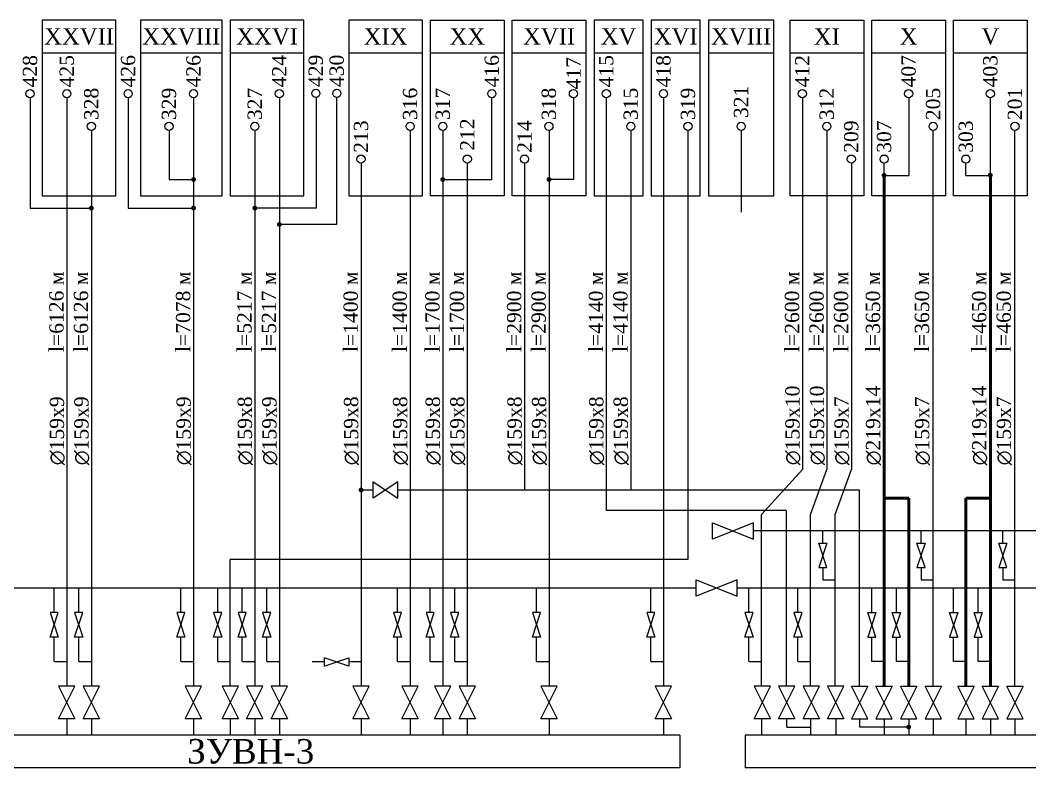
# Paper-space layout 'Layout1' of a CAD drawing. Header units: millimetres. Extents: x 35 to 825, y 5 to 512.
# Drawn here: x 341.5 to 575, y 5.3 to 178.2 of the extents above; entities that cross this region are included whole.
import ezdxf

# ---------------------------------------------------------------- set-up
doc = ezdxf.new("R2010")
doc.units = ezdxf.units.MM

# ---------------------------------------------------------------- blocks, each defined once
blk = doc.blocks.new('A$C0C323A48')
for p, q in [((1, 3), (0, 0)), ((1, 0), (0, 3)), ((0, 3), (1, 3)), ((0, 0), (1, 0))]:
    blk.add_line(p, q)

psp = doc.layouts.get("Layout1")

# ---------------------------------------------------------------- hatches: boundary and pattern name
at = {"lineweight": -3, "ltscale": 50}
h = psp.add_hatch(color=256, dxfattribs=at)
edge = h.paths.add_edge_path()
edge.add_arc((541.277, 142.271), 0.567, 0, 360)
h = psp.add_hatch(color=256, dxfattribs=at)
edge = h.paths.add_edge_path()
edge.add_arc((565.815, 142.345), 0.567, 0, 360)
h = psp.add_hatch(color=256, dxfattribs=at)
edge = h.paths.add_edge_path()
edge.add_arc((381.612, 141.327), 0.567, 0, 360)
h = psp.add_hatch(color=256, dxfattribs=at)
edge = h.paths.add_edge_path()
edge.add_arc((439.243, 141.327), 0.567, 0, 360)
h = psp.add_hatch(color=256, dxfattribs=at)
edge = h.paths.add_edge_path()
edge.add_arc((463.807, 141.327), 0.567, 0, 360)
h = psp.add_hatch(color=256, dxfattribs=at)
edge = h.paths.add_edge_path()
edge.add_arc((357.993, 134.713), 0.567, 0, 360)
h = psp.add_hatch(color=256, dxfattribs=at)
edge = h.paths.add_edge_path()
edge.add_arc((381.612, 134.713), 0.567, 0, 360)
h = psp.add_hatch(color=256, dxfattribs=at)
edge = h.paths.add_edge_path()
edge.add_arc((395.784, 134.713), 0.567, 0, 360)
h = psp.add_hatch(color=256, dxfattribs=at)
edge = h.paths.add_edge_path()
edge.add_arc((401.452, 130.934), 0.567, 0, 360)
h = psp.add_hatch(color=256, dxfattribs=at)
edge = h.paths.add_edge_path()
edge.add_arc((420.348, 69.525), 0.567, 0, 360)
h = psp.add_hatch(color=256, dxfattribs=at)
edge = h.paths.add_edge_path()
edge.add_arc((546.946, 14.728), 0.567, 0, 360)

# ---------------------------------------------------------------- linework, layer by layer
at = {"lineweight": -3}
for p, q in [((346.656, 170.614), (363.662, 170.614)), ((369.33, 170.614), (388.226, 170.614)), ((390.115, 170.614), (407.121, 170.614)), ((417.513, 170.614), (434.519, 170.614)), ((436.409, 170.614), (453.414, 170.614)), ((455.304, 170.614), (472.31, 170.614)), ((474.199, 170.614), (485.536, 170.614)), ((487.426, 170.614), (498.763, 170.614)), ((500.653, 170.614), (515.769, 170.614)), ((519.548, 170.614), (536.554, 170.614)), ((538.443, 170.614), (555.449, 170.614)), ((557.338, 170.614), (574.344, 170.614)), ((343.822, 160.222), (343.822, 134.713)), ((352.325, 160.222), (352.325, 24.176)), ((366.496, 160.222), (366.496, 134.713)), ((409.955, 160.222), (409.955, 134.713)), ((414.679, 160.222), (414.679, 130.934)), ((450.58, 141.327), (450.58, 160.222)), ((469.475, 160.222), (469.475, 141.327)), ((546.946, 160.222), (546.946, 142.271)), ((565.841, 142.271), (565.841, 160.222)), ((375.944, 152.664), (375.944, 141.327)), ((508.211, 152.664), (508.211, 133.768)), ((552.615, 24.176), (552.615, 152.664)), ((571.51, 24.176), (571.51, 152.664)), ((533.719, 145.106), (533.719, 74.248)), ((541.277, 142.271), (541.277, 145.106)), ((560.173, 142.271), (560.173, 145.106)), ((375.944, 141.327), (381.612, 141.327)), ((439.243, 141.327), (450.58, 141.327)), ((458.138, 141.327), (458.138, 141.327)), ((469.475, 141.327), (463.807, 141.327)), ((541.277, 142.271), (546.946, 142.271)), ((560.173, 142.271), (565.841, 142.271)), ((343.822, 134.713), (357.993, 134.713)), ((366.496, 134.713), (381.612, 134.713)), ((409.955, 134.713), (395.784, 134.713)), ((414.679, 130.934), (401.452, 130.934)), ((512.934, 63.856), (522.382, 74.248)), ((524.272, 63.856), (528.051, 74.248)), ((529.94, 63.856), (533.719, 74.248)), ((428.85, 71.414), (423.182, 67.635)), ((423.182, 71.414), (428.85, 67.635)), ((423.182, 67.635), (423.182, 71.414)), ((428.85, 67.635), (428.85, 71.414)), ((423.182, 69.525), (420.348, 69.525)), ((458.138, 69.525), (428.85, 69.525)), ((503.487, 69.525), (450.58, 69.525)), ((535.609, 69.525), (482.702, 69.525)), ((535.609, 24.176), (535.609, 69.525)), ((518.603, 64.801), (477.033, 64.801)), ((512.934, 24.176), (512.934, 63.856)), ((518.603, 64.801), (518.603, 24.176)), ((524.272, 24.176), (524.272, 63.856)), ((529.94, 24.176), (529.94, 63.856)), ((501.597, 61.966), (511.045, 58.187)), ((511.045, 61.966), (501.597, 58.187)), ((501.597, 58.187), (501.597, 61.966)), ((511.045, 58.187), (511.045, 61.966)), ((662.207, 60.077), (511.045, 60.077)), ((527.106, 57.243), (527.106, 60.077)), ((549.813, 57.243), (549.813, 60.077)), ((568.708, 57.243), (568.708, 60.077)), ((495.929, 53.464), (390.115, 53.464)), ((390.115, 24.176), (390.115, 53.464)), ((527.106, 51.574), (527.106, 48.74)), ((549.813, 51.574), (549.813, 48.74)), ((568.708, 51.574), (568.708, 48.74)), ((497.818, 44.961), (497.818, 48.74)), ((497.818, 48.74), (507.266, 44.961)), ((507.266, 48.74), (497.818, 44.961)), ((507.266, 44.961), (507.266, 48.74)), ((527.106, 48.74), (529.94, 48.74)), ((549.813, 48.74), (552.647, 48.74)), ((568.708, 48.74), (571.543, 48.74)), ((409.01, 29.844), (411.845, 29.844)), ((352.325, 16.618), (352.325, 12.839)), ((357.993, 16.618), (357.993, 12.839)), ((381.612, 16.618), (381.612, 12.839)), ((390.115, 16.618), (390.115, 12.839)), ((395.784, 16.618), (395.784, 12.839)), ((401.452, 16.618), (401.452, 12.839)), ((420.348, 16.618), (420.348, 12.839)), ((431.685, 16.618), (431.685, 12.839)), ((439.243, 16.618), (439.243, 12.839)), ((444.911, 16.618), (444.911, 12.839)), ((463.807, 16.618), (463.807, 12.839)), ((490.26, 16.618), (490.26, 12.839)), ((518.771, 14.68), (518.771, 16.569)), ((524.272, 16.618), (524.272, 12.839)), ((535.609, 16.618), (535.609, 14.728)), ((518.771, 14.68), (524.44, 14.68)), ((535.609, 14.728), (546.946, 14.728)), ((494.039, 12.839), (295.639, 12.839)), ((494.039, 12.839), (494.039, 5.281)), ((664.097, 12.839), (509.155, 12.839)), ((509.155, 12.839), (509.155, 5.281)), ((494.039, 5.281), (295.728, 5.281)), ((664.097, 5.281), (509.155, 5.281))]:
    psp.add_line(p, q, dxfattribs=at)
for p, q in [((381.612, 160.222), (381.612, 24.176)), ((401.452, 160.222), (401.452, 24.176)), ((477.033, 160.222), (477.033, 64.801)), ((490.26, 160.222), (490.26, 24.176)), ((522.382, 160.222), (522.382, 74.248)), ((357.993, 152.664), (357.993, 24.176)), ((395.784, 152.664), (395.784, 24.176)), ((431.685, 152.664), (431.685, 24.176)), ((439.243, 152.664), (439.243, 24.176)), ((463.807, 152.664), (463.807, 24.176)), ((482.702, 152.664), (482.702, 69.525)), ((495.929, 152.664), (495.929, 53.464)), ((528.051, 152.664), (528.051, 74.248)), ((420.348, 145.106), (420.348, 24.176)), ((444.911, 145.106), (444.911, 24.176)), ((458.138, 145.106), (458.138, 69.525)), ((497.818, 46.85), (293.749, 46.85)), ((349.406, 41.182), (349.406, 46.85)), ((355.075, 41.182), (355.075, 46.85)), ((378.694, 41.182), (378.694, 46.85)), ((387.197, 41.182), (387.197, 46.85)), ((392.865, 41.182), (392.865, 46.85)), ((398.534, 41.182), (398.534, 46.85)), ((428.766, 41.182), (428.766, 46.85)), ((436.324, 41.182), (436.324, 46.85)), ((441.993, 41.182), (441.993, 46.85)), ((460.888, 41.182), (460.888, 46.85)), ((487.342, 41.182), (487.342, 46.85)), ((662.207, 46.85), (507.266, 46.85)), ((510.016, 41.182), (510.016, 46.85)), ((521.353, 41.182), (521.353, 46.85)), ((538.443, 41.182), (538.443, 46.85)), ((544.112, 41.182), (544.112, 46.85)), ((557.338, 41.182), (557.338, 46.85)), ((563.007, 41.182), (563.007, 46.85)), ((350.351, 41.182), (348.461, 41.182)), ((348.461, 35.513), (350.351, 41.182)), ((348.461, 41.182), (350.351, 35.513)), ((356.02, 41.182), (354.13, 41.182)), ((354.13, 35.513), (356.02, 41.182)), ((354.13, 41.182), (356.02, 35.513)), ((379.639, 41.182), (377.749, 41.182)), ((377.749, 41.182), (379.639, 35.513)), ((377.749, 35.513), (379.639, 41.182)), ((388.142, 41.182), (386.252, 41.182)), ((386.252, 35.513), (388.142, 41.182)), ((386.252, 41.182), (388.142, 35.513)), ((393.81, 41.182), (391.921, 41.182)), ((391.921, 41.182), (393.81, 35.513)), ((391.921, 35.513), (393.81, 41.182)), ((399.479, 41.182), (397.589, 41.182)), ((397.589, 35.513), (399.479, 41.182)), ((397.589, 41.182), (399.479, 35.513)), ((429.711, 41.182), (427.822, 41.182)), ((427.822, 35.513), (429.711, 41.182)), ((427.822, 41.182), (429.711, 35.513)), ((437.269, 41.182), (435.38, 41.182)), ((435.38, 35.513), (437.269, 41.182)), ((435.38, 41.182), (437.269, 35.513)), ((442.938, 41.182), (441.048, 41.182)), ((441.048, 41.182), (442.938, 35.513)), ((441.048, 35.513), (442.938, 41.182)), ((461.833, 41.182), (459.944, 41.182)), ((459.944, 35.513), (461.833, 41.182)), ((459.944, 41.182), (461.833, 35.513)), ((488.287, 41.182), (486.397, 41.182)), ((486.397, 41.182), (488.287, 35.513)), ((486.397, 35.513), (488.287, 41.182)), ((509.071, 35.513), (510.961, 41.182)), ((509.071, 41.182), (510.961, 35.513)), ((510.961, 41.182), (509.071, 41.182)), ((522.298, 41.182), (520.409, 41.182)), ((520.409, 41.182), (522.298, 35.513)), ((520.409, 35.513), (522.298, 41.182)), ((537.498, 41.182), (539.388, 41.182)), ((539.388, 35.513), (537.498, 41.182)), ((539.388, 41.182), (537.498, 35.513)), ((543.167, 41.182), (545.056, 41.182)), ((545.056, 35.513), (543.167, 41.182)), ((545.056, 41.182), (543.167, 35.513)), ((556.394, 41.182), (558.283, 41.182)), ((558.283, 35.513), (556.394, 41.182)), ((558.283, 41.182), (556.394, 35.513)), ((562.062, 41.182), (563.952, 41.182)), ((563.952, 41.182), (562.062, 35.513)), ((563.952, 35.513), (562.062, 41.182)), ((350.351, 35.513), (348.461, 35.513)), ((349.406, 29.844), (349.406, 35.513)), ((356.02, 35.513), (354.13, 35.513)), ((355.075, 29.844), (355.075, 35.513)), ((379.639, 35.513), (377.749, 35.513)), ((378.694, 29.844), (378.694, 35.513)), ((388.142, 35.513), (386.252, 35.513)), ((387.197, 29.844), (387.197, 35.513)), ((393.81, 35.513), (391.921, 35.513)), ((392.865, 29.844), (392.865, 35.513)), ((399.479, 35.513), (397.589, 35.513)), ((398.534, 29.844), (398.534, 35.513)), ((429.711, 35.513), (427.822, 35.513)), ((428.766, 29.844), (428.766, 35.513)), ((437.269, 35.513), (435.38, 35.513)), ((436.324, 29.844), (436.324, 35.513)), ((442.938, 35.513), (441.048, 35.513)), ((441.993, 29.844), (441.993, 35.513)), ((461.833, 35.513), (459.944, 35.513)), ((460.888, 29.844), (460.888, 35.513)), ((488.287, 35.513), (486.397, 35.513)), ((487.342, 29.844), (487.342, 35.513)), ((510.961, 35.513), (509.071, 35.513)), ((510.016, 29.844), (510.016, 35.513)), ((522.298, 35.513), (520.409, 35.513)), ((521.353, 29.844), (521.353, 35.513)), ((537.498, 35.513), (539.388, 35.513)), ((538.443, 29.844), (538.443, 35.513)), ((543.167, 35.513), (545.056, 35.513)), ((544.112, 29.844), (544.112, 35.513)), ((556.394, 35.513), (558.283, 35.513)), ((557.338, 29.844), (557.338, 35.513)), ((562.062, 35.513), (563.952, 35.513)), ((563.007, 29.844), (563.007, 35.513)), ((411.845, 28.816), (417.513, 30.705)), ((417.513, 28.816), (411.845, 30.705)), ((411.845, 30.705), (411.845, 28.816)), ((417.513, 30.705), (417.513, 28.816)), ((349.439, 29.844), (352.273, 29.844)), ((355.107, 29.844), (357.942, 29.844)), ((378.727, 29.844), (381.561, 29.844)), ((387.229, 29.844), (390.064, 29.844)), ((392.898, 29.844), (395.732, 29.844)), ((398.567, 29.844), (401.401, 29.844)), ((417.462, 29.844), (420.296, 29.844)), ((428.799, 29.844), (431.633, 29.844)), ((436.357, 29.844), (439.191, 29.844)), ((442.026, 29.844), (444.86, 29.844)), ((460.921, 29.844), (463.755, 29.844)), ((487.374, 29.844), (490.209, 29.844)), ((510.049, 29.844), (512.883, 29.844)), ((521.386, 29.844), (524.22, 29.844)), ((541.277, 29.844), (538.443, 29.844)), ((546.946, 29.844), (544.112, 29.844)), ((560.173, 29.844), (557.338, 29.844)), ((565.841, 29.844), (563.007, 29.844)), ((350.412, 16.618), (354.191, 24.176)), ((350.412, 24.176), (354.191, 16.618)), ((354.191, 24.176), (350.412, 24.176)), ((356.08, 16.618), (359.86, 24.176)), ((356.08, 24.176), (359.86, 16.618)), ((359.86, 24.176), (356.08, 24.176)), ((383.479, 24.176), (379.7, 24.176)), ((379.7, 24.176), (383.479, 16.618)), ((379.7, 16.618), (383.479, 24.176)), ((388.202, 16.618), (391.982, 24.176)), ((388.202, 24.176), (391.982, 16.618)), ((391.982, 24.176), (388.202, 24.176)), ((397.65, 24.176), (393.871, 24.176)), ((393.871, 24.176), (397.65, 16.618)), ((393.871, 16.618), (397.65, 24.176)), ((399.54, 16.618), (403.319, 24.176)), ((399.54, 24.176), (403.319, 16.618)), ((403.319, 24.176), (399.54, 24.176)), ((422.214, 24.176), (418.435, 24.176)), ((418.435, 24.176), (422.214, 16.618)), ((418.435, 16.618), (422.214, 24.176)), ((429.772, 16.618), (433.551, 24.176)), ((429.772, 24.176), (433.551, 16.618)), ((433.551, 24.176), (429.772, 24.176)), ((437.33, 16.618), (441.109, 24.176)), ((437.33, 24.176), (441.109, 16.618)), ((441.109, 24.176), (437.33, 24.176)), ((446.778, 24.176), (442.999, 24.176)), ((442.999, 24.176), (446.778, 16.618)), ((442.999, 16.618), (446.778, 24.176)), ((461.894, 16.618), (465.673, 24.176)), ((461.894, 24.176), (465.673, 16.618)), ((465.673, 24.176), (461.894, 24.176)), ((492.127, 24.176), (488.348, 24.176)), ((488.348, 24.176), (492.127, 16.618)), ((488.348, 16.618), (492.127, 24.176)), ((514.969, 24.127), (511.19, 24.127)), ((511.19, 24.127), (514.969, 16.569)), ((511.19, 16.569), (514.969, 24.127)), ((516.859, 16.569), (520.638, 24.127)), ((516.859, 24.127), (520.638, 16.569)), ((520.638, 24.127), (516.859, 24.127)), ((526.306, 24.127), (522.527, 24.127)), ((522.527, 24.127), (526.306, 16.569)), ((522.527, 16.569), (526.306, 24.127)), ((528.186, 24.127), (531.965, 16.569)), ((528.186, 16.569), (531.965, 24.127)), ((531.965, 24.127), (528.186, 24.127)), ((533.719, 24.176), (537.498, 24.176)), ((537.498, 24.176), (533.719, 16.618)), ((537.498, 16.618), (533.719, 24.176)), ((539.388, 24.176), (543.167, 24.176)), ((543.167, 24.176), (539.388, 16.618)), ((543.167, 16.618), (539.388, 24.176)), ((548.836, 16.618), (545.056, 24.176)), ((548.836, 24.176), (545.056, 16.618)), ((545.056, 24.176), (548.836, 24.176)), ((550.725, 24.176), (554.504, 24.176)), ((554.504, 16.618), (550.725, 24.176)), ((554.504, 24.176), (550.725, 16.618)), ((562.062, 16.618), (558.283, 24.176)), ((562.062, 24.176), (558.283, 16.618)), ((558.283, 24.176), (562.062, 24.176)), ((563.952, 24.176), (567.731, 24.176)), ((567.731, 24.176), (563.952, 16.618)), ((567.731, 16.618), (563.952, 24.176)), ((573.399, 24.176), (569.62, 16.618)), ((573.399, 16.618), (569.62, 24.176)), ((569.62, 24.176), (573.399, 24.176)), ((354.191, 16.618), (350.412, 16.618)), ((359.86, 16.618), (356.08, 16.618)), ((383.479, 16.618), (379.7, 16.618)), ((391.982, 16.618), (388.202, 16.618)), ((397.65, 16.618), (393.871, 16.618)), ((403.319, 16.618), (399.54, 16.618)), ((422.214, 16.618), (418.435, 16.618)), ((433.551, 16.618), (429.772, 16.618)), ((441.109, 16.618), (437.33, 16.618)), ((446.778, 16.618), (442.999, 16.618)), ((465.673, 16.618), (461.894, 16.618)), ((492.127, 16.618), (488.348, 16.618)), ((514.969, 16.569), (511.19, 16.569)), ((512.934, 16.618), (512.934, 12.839)), ((520.638, 16.569), (516.859, 16.569)), ((526.306, 16.569), (522.527, 16.569)), ((531.965, 16.569), (528.186, 16.569)), ((530.076, 16.569), (530.076, 12.79)), ((533.719, 16.618), (537.498, 16.618)), ((539.388, 16.618), (543.167, 16.618)), ((545.056, 16.618), (548.836, 16.618)), ((550.725, 16.618), (554.504, 16.618)), ((552.615, 16.618), (552.615, 12.839)), ((558.283, 16.618), (562.062, 16.618)), ((563.952, 16.618), (567.731, 16.618)), ((569.62, 16.618), (573.399, 16.618)), ((571.51, 16.618), (571.51, 12.839))]:
    psp.add_line(p, q)
at = {"lineweight": 50}
for p, q in [((541.277, 60.077), (541.277, 142.271)), ((565.841, 142.271), (565.841, 67.635)), ((546.946, 67.635), (541.277, 67.635)), ((546.946, 67.635), (546.946, 24.176)), ((560.173, 67.635), (560.173, 24.176)), ((565.841, 67.635), (560.173, 67.635)), ((565.841, 67.635), (565.841, 24.176)), ((541.277, 60.077), (541.277, 24.176))]:
    psp.add_line(p, q, dxfattribs=at)
at = {"lineweight": 25}
for p, q in [((541.277, 16.618), (541.277, 12.839)), ((546.946, 16.618), (546.946, 12.839)), ((560.173, 16.618), (560.173, 12.839)), ((565.841, 16.618), (565.841, 12.839))]:
    psp.add_line(p, q, dxfattribs=at)
at = {"lineweight": -3}
for points in [[(346.656, 137.548), (363.662, 137.548), (363.662, 178.172), (346.656, 178.172)], [(369.33, 137.548), (388.226, 137.548), (388.226, 178.172), (369.33, 178.172)], [(390.115, 137.548), (407.121, 137.548), (407.121, 178.172), (390.115, 178.172)], [(417.513, 137.548), (434.519, 137.548), (434.519, 178.172), (417.513, 178.172)], [(453.414, 137.548), (436.409, 137.548), (436.409, 178.172), (453.414, 178.172)], [(472.31, 137.548), (455.304, 137.548), (455.304, 178.172), (472.31, 178.172)], [(474.199, 137.548), (485.536, 137.548), (485.536, 178.172), (474.199, 178.172)], [(487.426, 137.548), (498.763, 137.548), (498.763, 178.172), (487.426, 178.172)], [(500.653, 137.548), (515.769, 137.548), (515.769, 178.172), (500.653, 178.172)], [(536.554, 137.548), (519.548, 137.548), (519.548, 178.172), (536.554, 178.172)], [(555.449, 137.548), (538.443, 137.548), (538.443, 178.172), (555.449, 178.172)], [(574.344, 137.548), (557.338, 137.548), (557.338, 178.172), (574.344, 178.172)]]:
    psp.add_lwpolyline(points, close=True, dxfattribs=at)
for centre in [(343.822, 161.167), (352.325, 161.167), (366.496, 161.167), (381.612, 161.167), (401.452, 161.167), (409.888, 161.255), (414.735, 161.255), (450.58, 161.167), (469.443, 161.167), (477.033, 161.167), (490.26, 161.167), (522.349, 161.167), (546.946, 161.167), (565.841, 161.167), (357.993, 153.609), (375.944, 153.609), (395.784, 153.609), (431.685, 153.609), (439.243, 153.609), (463.774, 153.609), (482.702, 153.609), (495.929, 153.609), (508.211, 153.609), (528.018, 153.609), (552.615, 153.609), (571.51, 153.609), (420.348, 146.05), (444.911, 146.05), (458.138, 146.05), (533.687, 146.05), (541.277, 146.05), (560.173, 146.05)]:
    psp.add_circle(centre, 0.945)

# ---------------------------------------------------------------- block references
at = {"lineweight": -3, "xscale": 1.889528703277257, "yscale": 1.889528703277257, "zscale": 1.889528703277257}
for p in [(526.161, 51.574), (548.868, 51.574), (567.763, 51.574)]:
    psp.add_blockref('A$C0C323A48', p, dxfattribs=at)

# ---------------------------------------------------------------- texts
at = {"lineweight": 18, "char_height": 3.779057, "attachment_point": 5}
for s, insert in [('{\\fTimes New Roman|b0|i0|c204|p18;X\\fTimes New Roman|b0|i0|c0|p18;XV\\fTimes New Roman|b0|i0|c204|p18;I\\fTimes New Roman|b0|i0|c0|p18;I}', (355.159, 174.393)), ('{\\fTimes New Roman|b0|i0|c204|p18;X\\fTimes New Roman|b0|i0|c0|p18;XV\\fTimes New Roman|b0|i0|c204|p18;I\\fTimes New Roman|b0|i0|c0|p18;II}', (378.778, 174.393))]:
    psp.add_mtext(s, dxfattribs=dict(at, insert=insert))
at = {"lineweight": 18, "attachment_point": 5}
for s, insert, char_height, width in [('{\\fTimes New Roman|b0|i0|c204|p18;X\\fTimes New Roman|b0|i0|c0|p18;XV\\fTimes New Roman|b0|i0|c204|p18;I}', (398.618, 174.393), 3.779057, 14.22201), ('{\\fTimes New Roman|b0|i0|c204|p18;XI\\fTimes New Roman|b0|i0|c0|p18;X}', (426.016, 174.393), 3.77906, 17.0563), ('{\\fTimes New Roman|b0|i0|c204|p18;X\\fTimes New Roman|b0|i0|c0|p18;X}', (444.911, 174.393), 3.77906, 18.89529), ('{\\fTimes New Roman|b0|i0|c0|p18;XVII}', (463.807, 174.393), 3.77906, 18.89529), ('{\\fTimes New Roman|b0|i0|c204|p18;X\\fTimes New Roman|b0|i0|c0|p18;V}', (479.868, 174.393), 3.77906, 13.32779), ('{\\fTimes New Roman|b0|i0|c204|p18;X\\fTimes New Roman|b0|i0|c0|p18;V\\fTimes New Roman|b0|i0|c204|p18;I}', (493.094, 174.393), 3.779057, 13.32779), ('{\\fTimes New Roman|b0|i0|c204|p18;X\\fTimes New Roman|b0|i0|c0|p18;VIII}', (508.211, 174.393), 3.77906, 14.22201), ('{\\fTimes New Roman|b0|i0|c0|p18;XI}', (528.016, 174.393), 3.77906, 18.89529), ('{\\fTimes New Roman|b0|i0|c0|p18;X}', (546.946, 174.393), 3.77906, 18.89529), ('{\\fTimes New Roman|b0|i0|c0|p18;V}', (565.841, 174.393), 3.77906, 18.89529)]:
    psp.add_mtext(s, dxfattribs=dict(at, insert=insert, char_height=char_height, width=width))
at = {"lineweight": 18, "char_height": 3.30668, "attachment_point": 5, "rotation": 90}
for s, insert in [('{\\fTimes New Roman|b0|i0|c204|p18;428}', (343.822, 166.361)), ('{\\fTimes New Roman|b0|i0|c204|p18;425}', (352.325, 166.361)), ('{\\fTimes New Roman|b0|i0|c204|p18;426}', (366.496, 166.361)), ('{\\fTimes New Roman|b0|i0|c204|p18;426}', (381.612, 166.361)), ('{\\fTimes New Roman|b0|i0|c204|p18;424}', (401.452, 166.361)), ('{\\fTimes New Roman|b0|i0|c204|p18;429}', (409.888, 166.449)), ('{\\fTimes New Roman|b0|i0|c204|p18;430}', (414.735, 166.449)), ('{\\fTimes New Roman|b0|i0|c204|p18;416}', (450.58, 166.361)), ('{\\fTimes New Roman|b0|i0|c204|p18;417}', (469.475, 165.89)), ('{\\fTimes New Roman|b0|i0|c204|p18;415}', (477.033, 166.361)), ('{\\fTimes New Roman|b0|i0|c204|p18;418}', (490.26, 166.361)), ('{\\fTimes New Roman|b0|i0|c204|p18;412}', (522.348, 166.361)), ('{\\fTimes New Roman|b0|i0|c204|p18;407}', (546.946, 166.361)), ('{\\fTimes New Roman|b0|i0|c204|p18;403}', (565.841, 166.361)), ('{\\fTimes New Roman|b0|i0|c204|p18;328}', (357.993, 158.803)), ('{\\fTimes New Roman|b0|i0|c204|p18;329}', (375.944, 158.803)), ('{\\fTimes New Roman|b0|i0|c204|p18;327}', (395.784, 158.803)), ('{\\fTimes New Roman|b0|i0|c204|p18;316}', (431.685, 158.803)), ('{\\fTimes New Roman|b0|i0|c204|p18;317}', (439.243, 158.803)), ('{\\fTimes New Roman|b0|i0|c204|p18;318}', (463.772, 158.803)), ('{\\fTimes New Roman|b0|i0|c204|p18;315}', (482.702, 158.803)), ('{\\fTimes New Roman|b0|i0|c204|p18;319}', (495.929, 158.803)), ('{\\fTimes New Roman|b0|i0|c204|p18;321}', (508.211, 159.277)), ('{\\fTimes New Roman|b0|i0|c204|p18;312}', (528.016, 158.803)), ('{\\fTimes New Roman|b0|i0|c204|p18;205}', (552.615, 158.803)), ('{\\fTimes New Roman|b0|i0|c204|p18;201}', (571.51, 158.803)), ('{\\fTimes New Roman|b0|i0|c204|p18;213}', (420.348, 151.245)), ('{\\fTimes New Roman|b0|i0|c204|p18;212}', (444.911, 151.719)), ('{\\fTimes New Roman|b0|i0|c204|p18;214}', (458.138, 151.245)), ('{\\fTimes New Roman|b0|i0|c204|p18;209}', (533.685, 151.245)), ('{\\fTimes New Roman|b0|i0|c204|p18;307}', (541.277, 151.245)), ('{\\fTimes New Roman|b0|i0|c204|p18;303}', (560.173, 151.245))]:
    psp.add_mtext(s, dxfattribs=dict(at, insert=insert))
at = {"lineweight": 13, "char_height": 3.30668, "attachment_point": 1, "rotation": 90}
for s, insert in [('{\\fTimes New Roman|b0|i0|c204|p18;l=6126 м}', (348.267, 101.445)), ('{\\fTimes New Roman|b0|i0|c204|p18;l=6126 м}', (353.936, 101.445)), ('{\\fTimes New Roman|b0|i0|c204|p18;l=7078 м}', (377.555, 101.445)), ('{\\fTimes New Roman|b0|i0|c204|p18;l=5217 м}', (391.726, 101.445)), ('{\\fTimes New Roman|b0|i0|c204|p18;l=5217 м}', (397.395, 101.445)), ('{\\fTimes New Roman|b0|i0|c204|p18;l=1400 м}', (416.29, 101.445)), ('{\\fTimes New Roman|b0|i0|c204|p18;l=1400 м}', (427.627, 101.445)), ('{\\fTimes New Roman|b0|i0|c204|p18;l=1700 м}', (435.185, 101.445)), ('{\\fTimes New Roman|b0|i0|c204|p18;l=1700 м}', (440.854, 101.445)), ('{\\fTimes New Roman|b0|i0|c204|p18;l=2900 м}', (454.081, 101.445)), ('{\\fTimes New Roman|b0|i0|c204|p18;l=2900 м}', (459.749, 101.445)), ('{\\fTimes New Roman|b0|i0|c204|p18;l=4140 м}', (472.976, 101.445)), ('{\\fTimes New Roman|b0|i0|c204|p18;l=4140 м}', (478.645, 101.445)), ('{\\fTimes New Roman|b0|i0|c204|p18;l=2600 м}', (518.325, 101.445)), ('{\\fTimes New Roman|b0|i0|c204|p18;l=2600 м}', (523.993, 101.445)), ('{\\fTimes New Roman|b0|i0|c204|p18;l=2600 м}', (529.662, 101.445)), ('{\\fTimes New Roman|b0|i0|c204|p18;l=3650 м}', (537.022, 101.445)), ('{\\fTimes New Roman|b0|i0|c204|p18;l=3650 м}', (548.359, 101.445)), ('{\\fTimes New Roman|b0|i0|c204|p18;l=4650 м}', (561.586, 101.445)), ('{\\fTimes New Roman|b0|i0|c204|p18;l=4650 м}', (567.254, 101.445)), ('{\\fSymbol|b0|i0|c2|p18;Ж\\fTimes New Roman|b0|i0|c204|p18;159x10}', (518.421, 75.264)), ('{\\fSymbol|b0|i0|c2|p18;Ж\\fTimes New Roman|b0|i0|c204|p18;159x10}', (524.09, 75.264)), ('{\\fSymbol|b0|i0|c2|p18;Ж\\fTimes New Roman|b0|i0|c204|p18;219x14}', (537.059, 75.23)), ('{\\fSymbol|b0|i0|c2|p18;Ж\\fTimes New Roman|b0|i0|c204|p18;219x14}', (561.623, 75.23)), ('{\\fSymbol|b0|i0|c2|p18;Ж\\fTimes New Roman|b0|i0|c204|p18;159x7}', (529.759, 75.264)), ('{\\fSymbol|b0|i0|c2|p18;Ж\\fTimes New Roman|b0|i0|c204|p18;159x9}', (348.364, 75.264)), ('{\\fSymbol|b0|i0|c2|p18;Ж\\fTimes New Roman|b0|i0|c204|p18;159x9}', (354.032, 75.264)), ('{\\fSymbol|b0|i0|c2|p18;Ж\\fTimes New Roman|b0|i0|c204|p18;159x9}', (377.652, 75.264)), ('{\\fSymbol|b0|i0|c2|p18;Ж\\fTimes New Roman|b0|i0|c204|p18;159x8}', (391.823, 75.264)), ('{\\fSymbol|b0|i0|c2|p18;Ж\\fTimes New Roman|b0|i0|c204|p18;159x9}', (397.492, 75.264)), ('{\\fSymbol|b0|i0|c2|p18;Ж\\fTimes New Roman|b0|i0|c204|p18;159x8}', (416.387, 75.264)), ('{\\fSymbol|b0|i0|c2|p18;Ж\\fTimes New Roman|b0|i0|c204|p18;159x8}', (427.724, 75.264)), ('{\\fSymbol|b0|i0|c2|p18;Ж\\fTimes New Roman|b0|i0|c204|p18;159x8}', (435.282, 75.264)), ('{\\fSymbol|b0|i0|c2|p18;Ж\\fTimes New Roman|b0|i0|c204|p18;159x8}', (440.951, 75.264)), ('{\\fSymbol|b0|i0|c2|p18;Ж\\fTimes New Roman|b0|i0|c204|p18;159x8}', (454.177, 75.264)), ('{\\fSymbol|b0|i0|c2|p18;Ж\\fTimes New Roman|b0|i0|c204|p18;159x8}', (459.846, 75.264)), ('{\\fSymbol|b0|i0|c2|p18;Ж\\fTimes New Roman|b0|i0|c204|p18;159x8}', (473.073, 75.264)), ('{\\fSymbol|b0|i0|c2|p18;Ж\\fTimes New Roman|b0|i0|c204|p18;159x8}', (478.741, 75.264)), ('{\\fSymbol|b0|i0|c2|p18;Ж\\fTimes New Roman|b0|i0|c204|p18;159x7}', (548.396, 75.23)), ('{\\fSymbol|b0|i0|c2|p18;Ж\\fTimes New Roman|b0|i0|c204|p18;159x7}', (567.291, 75.23))]:
    psp.add_mtext(s, dxfattribs=dict(at, insert=insert))
at = {"lineweight": -3, "insert": (394.839, 9.06), "char_height": 5.66859, "width": 197.38007, "attachment_point": 5}
psp.add_mtext('{\\fTimes New Roman|b0|i0|c204|p18;ЗУВН-3}', dxfattribs=at)

doc.saveas('drawing.dxf')
